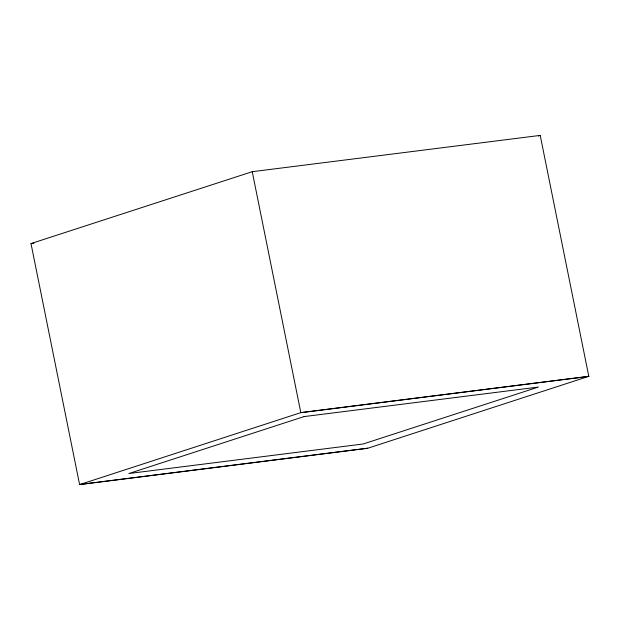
<?xml version="1.0" encoding="UTF-8"?>
<svg xmlns="http://www.w3.org/2000/svg" width="620" height="620" viewBox="0 0 620 620"><rect width="100%" height="100%" fill="white"/><g stroke="black" fill="none" stroke-linecap="round" stroke-linejoin="round"><path stroke-width="0.93" d="M79.6 484.6L301.026 412.564L589 376.27L367.575 448.307L79.6 484.6L31 243.575L252.239 171.694L540.214 135.4L588.814 376.425L300.832 412.711L252.239 171.694M538.377 135.997L540.214 135.4M31 243.575L33.883 243.218M79.786 484.453L367.761 448.159M304.071 416.586L128.867 473.517L363.196 443.982L538.4 387.058L304.071 416.586"/></g></svg>
